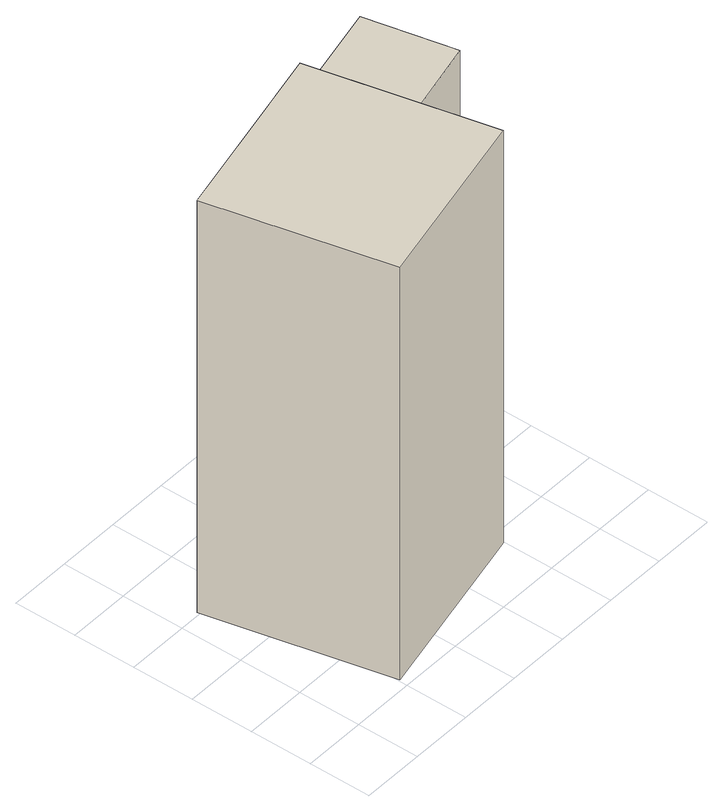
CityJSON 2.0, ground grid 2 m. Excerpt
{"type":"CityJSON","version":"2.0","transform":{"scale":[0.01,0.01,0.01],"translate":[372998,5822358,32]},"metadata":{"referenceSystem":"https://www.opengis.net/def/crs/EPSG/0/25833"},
"CityObjects":{
"building1":{"type":"Building","attributes":{"Gemeindeschluessel":"11000005","function":"31001_2200"},"address":[{"country":"Germany","locality":"Berlin","thoroughfareNumber":"452 (8)","thoroughfareName":"Brunsbütteler Damm"}],"children":["building1-1","building1-2"]},
"building1-1":{"type":"BuildingPart","attributes":{"BezugspunktDach":"2200","measuredHeight":15.67,"storeysAboveGround":1},"parents":["building1"],"geometry":[{"type":"MultiSurface","lod":"1","boundaries":[[[0,1,2,3,4]],[[5,6,7,8,9]],[[5,9,4,3]],[[6,5,3,2]],[[7,6,10,11,12,2,1]],[[8,7,1,0]],[[9,8,0,4]],[[12,11,10,6]]]}]},
"building1-2":{"type":"BuildingPart","attributes":{"BezugspunktDach":"2200","measuredHeight":13.32,"storeysAboveGround":1},"parents":["building1"],"geometry":[{"type":"Solid","lod":"1","boundaries":[[[[11,13,14,12]],[[15,16,10,6]],[[15,6,12,14]],[[16,15,14,13]],[[10,16,13,11]],[[6,10,11,12]]]]}]}
},
"vertices":[
[206,28,1517],[797,162,1517],[664,745,1517],[368,677,1517],[73,610,1517],[368,677,67],[664,745,67],[797,162,67],[206,28,67],[73,610,67],[730,454,67],[730,454,1399],[664,745,1399],
[1072,536,1399],[1009,824,1399],[1009,824,67],[1072,536,67]
]}
